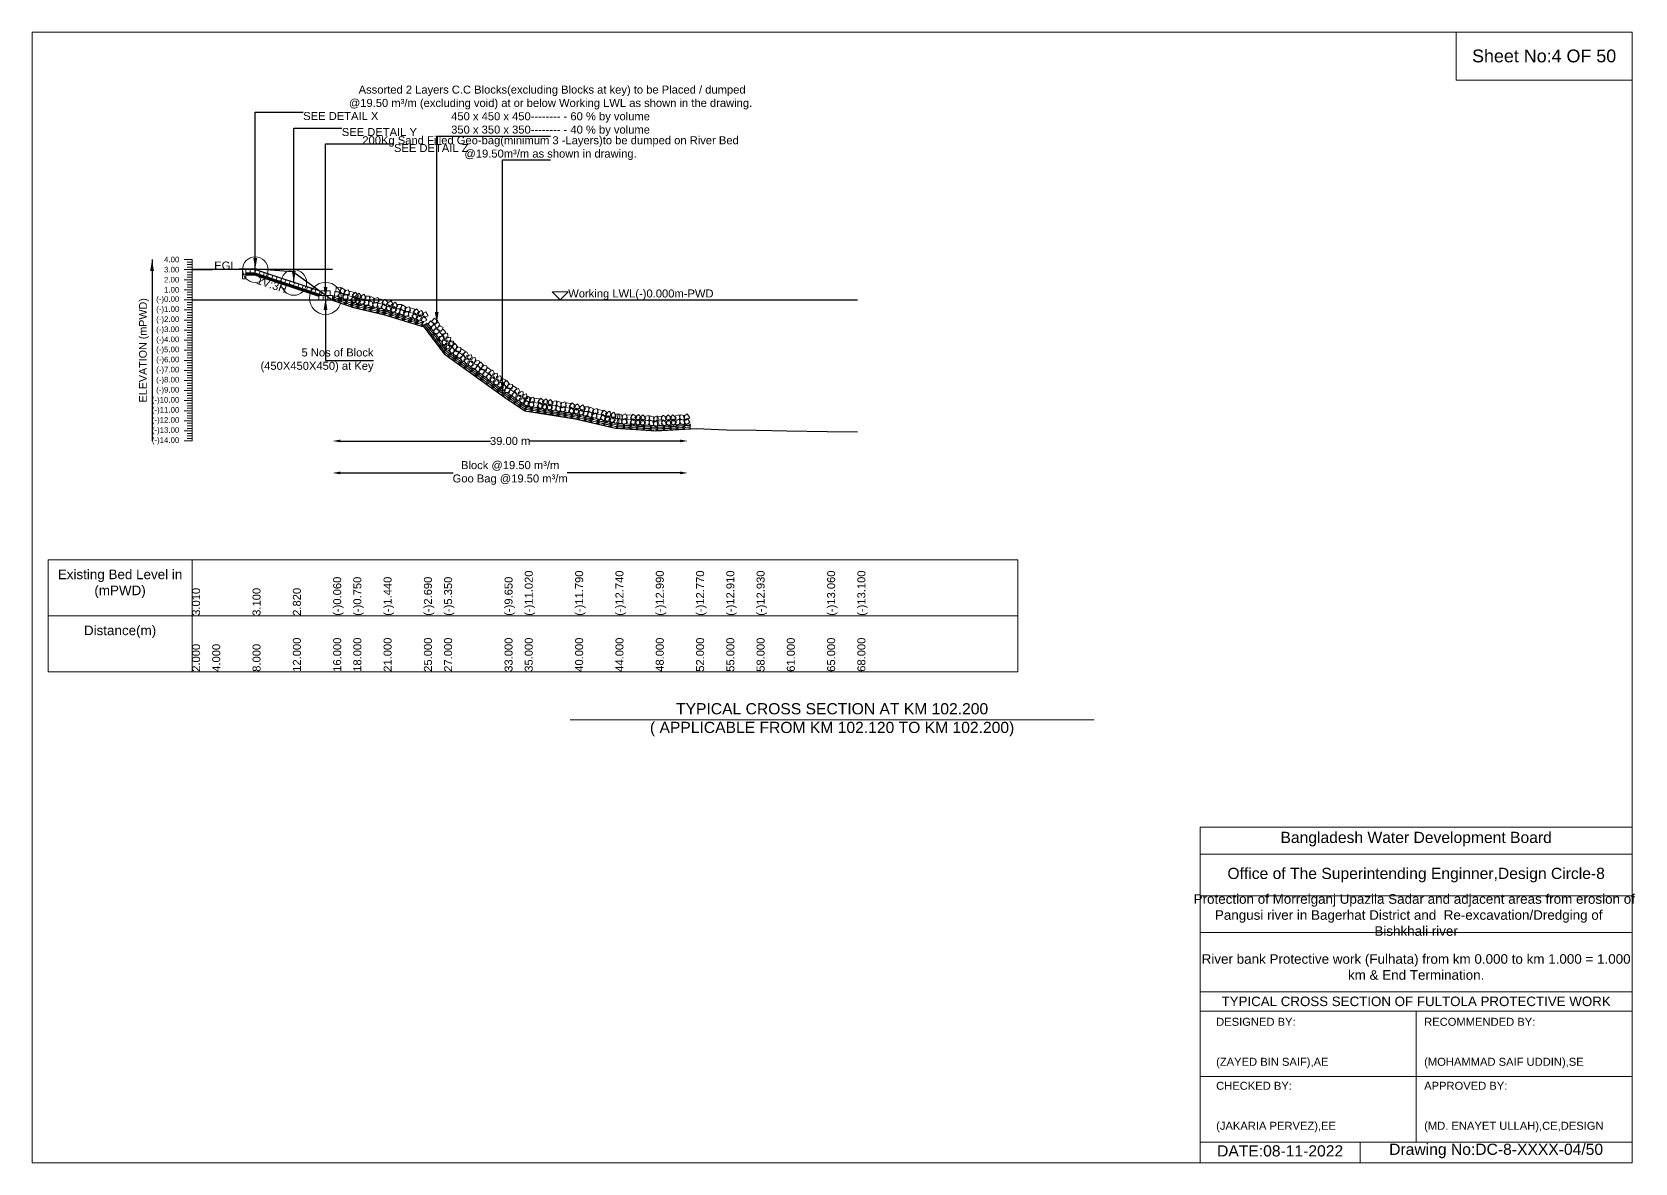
# Model space of a CAD drawing. Header units: inches. Extents: x 89000 to 305017, y -7071 to 0.
# Drawn here: x 145000 to 155017, y -7071 to 0 of the extents above; entities that cross this region are included whole.
import ezdxf

# ---------------------------------------------------------------- set-up
doc = ezdxf.new("R2010")
doc.units = ezdxf.units.IN
doc.header["$LTSCALE"] = 7
doc.header["$MEASUREMENT"] = 0
for name, color, linetype, lineweight in [('Cross section Data Border', 7, 'Continuous', 9), ('Cross Section Labels', 7, 'Continuous', 9), ('Existing_Bed_Level for Xsection', 7, 'Continuous', 25), ('Long Section Labels', 7, 'Continuous', 9)]:
    doc.layers.add(name, color=color, linetype=linetype, lineweight=lineweight)
doc.styles.get("Standard").update_dxf_attribs({"font": 'arial.ttf'})
doc.dimstyles.new('Appron Lebeling Style', dxfattribs={"dimtxt": 50, "dimasz": 50, "dimexe": 0.18, "dimexo": 0.0625, "dimgap": 0.09, "dimtad": 0, "dimtih": 1, "dimtoh": 1, "dimdec": 4, "dimzin": 0, "dimdsep": 46, "dimtxsty": 'Standard', "dimcen": 0.09, "dimse1": 1, "dimse2": 1, "dimadec": 0, "dimazin": 0, "dimtfac": 1, "dimtdec": 4, "dimtofl": 0, "dimtmove": 0, "dimatfit": 3, "dimfxl": 1, "dimtolj": 1, "dimtzin": 0, "dimarcsym": 0})
doc.dimstyles.get("Standard").update_dxf_attribs({"dimtxt": 0.18, "dimasz": 0.18, "dimexe": 0.18, "dimexo": 0.0625, "dimgap": 0.09, "dimtad": 0, "dimtih": 1, "dimtoh": 1, "dimdec": 4, "dimzin": 0, "dimdsep": 46, "dimtxsty": 'Standard', "dimcen": 0.09, "dimadec": 0, "dimazin": 0, "dimtfac": 1, "dimtdec": 4, "dimtofl": 0, "dimtmove": 0, "dimatfit": 3, "dimfxl": 1, "dimtolj": 1, "dimtzin": 0, "dimarcsym": 0})

# ---------------------------------------------------------------- blocks, each defined once
blk = doc.blocks.new('*D21')
at = {"layer": 'Cross Section Labels', "color": 0, "lineweight": -2, "transparency": 16777216}
for p, q in [((146927, -2557), (147865, -2557)), ((149049, -2557), (148111, -2557))]:
    blk.add_line(p, q, dxfattribs=at)
at = {"layer": 'Cross Section Labels', "color": 0, "transparency": 16777216}
for points in [[(146927, -2548), (146927, -2565), (146877, -2557)], [(149049, -2548), (149049, -2565), (149099, -2557)]]:
    blk.add_solid(points, dxfattribs=at)
at = {"layer": 'Defpoints', "color": 0, "transparency": 16777216}
for p in [(146877, -1675), (149099, -2482), (149099, -2557)]:
    blk.add_point(p, dxfattribs=at)
at = {"layer": 'Cross Section Labels', "color": 0, "transparency": 16777216, "insert": (147988, -2557), "char_height": 50, "attachment_point": 5}
blk.add_mtext('\\A1;39.00 m', dxfattribs=at)
blk = doc.blocks.new('*D22')
at = {"layer": 'Cross Section Labels', "color": 0, "lineweight": -2, "transparency": 16777216}
for p, q in [((146927, -2757), (147632, -2757)), ((149049, -2757), (148344, -2757))]:
    blk.add_line(p, q, dxfattribs=at)
at = {"layer": 'Cross Section Labels', "color": 0, "transparency": 16777216}
for points in [[(146927, -2748), (146927, -2765), (146877, -2757)], [(149049, -2748), (149049, -2765), (149099, -2757)]]:
    blk.add_solid(points, dxfattribs=at)
at = {"layer": 'Defpoints', "color": 0, "transparency": 16777216}
for p in [(146877, -1675), (149099, -2482), (149099, -2757)]:
    blk.add_point(p, dxfattribs=at)
at = {"layer": 'Cross Section Labels', "color": 0, "transparency": 16777216, "insert": (147988, -2757), "char_height": 50, "attachment_point": 5}
blk.add_mtext('\\A1;Block @19.50 m³/m ^JGoo Bag @19.50 m³/m ', dxfattribs=at)

msp = doc.modelspace()

# ---------------------------------------------------------------- linework, layer by layer
at = {"layer": 'Cross section Data Border'}
msp.add_lwpolyline([(145100, -3300), (151161.76581, -3300), (151161.76581, -4000), (145100, -4000)], close=True, dxfattribs=at)
for points in [[(146000, -3300), (146000, -4000)], [(145100, -3650), (151161.76581, -3650)]]:
    msp.add_lwpolyline(points, dxfattribs=at)
at = {"layer": 'Cross Section Labels'}
for points in [[(145000, 0), (155000, 0), (155000, -7071), (145000, -7071)], [(153900, 0), (155000, 0), (155000, -300), (153900, -300)], [(148300.95, -1674.7), (148350.95, -1624.7), (148250.95, -1624.7)]]:
    msp.add_lwpolyline(points, close=True, dxfattribs=at)
for points in [[(148362, -4300), (150000, -4300), (151638, -4300)], [(152300, -7071), (152300, -4971), (155000, -4971)], [(152300, -5141), (155000, -5141)], [(152300, -5401), (155000, -5401)], [(152300, -5631), (155000, -5631)], [(152300, -6001), (155000, -6001)], [(152300, -6121), (155000, -6121)], [(153650, -6121), (153650, -6941)], [(152300, -6531), (155000, -6531)], [(152300, -6941), (155000, -6941)], [(153300, -6941), (153300, -7071)]]:
    msp.add_lwpolyline(points, dxfattribs=at)
for centre, radius in [((146394.8, -1485.7), 80), ((146635.775, -1566.025), 80), ((146834.225, -1665.25), 100)]:
    msp.add_circle(centre, radius, dxfattribs=at)
at = {"layer": 'Existing_Bed_Level for Xsection'}
for points in [[(146000, -1485.07), (146126, -1485.07), (146378, -1479.4), (146630, -1497.04), (146882, -1678.48), (147008, -1721.95), (147197, -1765.42), (147449, -1844.17), (147575, -2011.75), (147953, -2282.65), (148079, -2368.96), (148394, -2417.47), (148646, -2477.32), (148898, -2493.07), (149150, -2479.21), (149339, -2488.03), (149528, -2489.29), (149717, -2493.07), (149969, -2497.48), (150158, -2500)], [(146876.75, -1485.7), (146000, -1485.7)], [(146805.875, -1622.725), (146397.70966, -1486.66989), (146394.8, -1485.7), (146391.73295, -1485.7), (146335.03295, -1485.7)], [(146335.03295, -1504.6), (146391.73295, -1504.6), (146805.875, -1642.64735)], [(146335.03295, -1510.9), (146390.7106, -1510.9), (146797.0606, -1646.35)], [(146335.03295, -1517.2), (146389.68825, -1517.2), (146791.7, -1651.20392)], [(146000, -1674.7), (150158, -1674.7)]]:
    msp.add_lwpolyline(points, dxfattribs=at)
at = {"layer": 'Long Section Labels'}
for points in [[(146000, -1422.7), (145950, -1422.7)], [(146000, -1485.7), (145950, -1485.7)], [(146000, -1438.45), (145970, -1438.45)], [(146000, -1454.2), (145970, -1454.2)], [(146000, -1469.95), (145970, -1469.95)], [(146000, -1501.45), (145970, -1501.45)], [(146000, -2556.7), (146000, -2493.7), (146000, -2430.7), (146000, -2367.7), (146000, -2304.7), (146000, -2241.7), (146000, -2178.7), (146000, -2115.7), (146000, -2052.7), (146000, -1989.7), (146000, -1926.7), (146000, -1863.7), (146000, -1800.7), (146000, -1737.7), (146000, -1674.7), (146000, -1611.7), (146000, -1548.7), (146000, -1485.7), (146000, -1422.7)], [(146000, -1548.7), (145950, -1548.7)], [(146000, -1517.2), (145970, -1517.2)], [(146000, -1532.95), (145970, -1532.95)], [(146000, -1564.45), (145970, -1564.45)], [(146000, -1580.2), (145970, -1580.2)], [(146000, -1595.95), (145970, -1595.95)], [(146000, -1611.7), (145950, -1611.7)], [(146000, -1674.7), (145950, -1674.7)], [(146000, -1627.45), (145970, -1627.45)], [(146000, -1643.2), (145970, -1643.2)], [(146000, -1658.95), (145970, -1658.95)], [(146000, -1690.45), (145970, -1690.45)], [(146000, -1737.7), (145950, -1737.7)], [(146000, -1800.7), (145950, -1800.7)], [(146000, -1706.2), (145970, -1706.2)], [(146000, -1721.95), (145970, -1721.95)], [(146000, -1753.45), (145970, -1753.45)], [(146000, -1769.2), (145970, -1769.2)], [(146000, -1784.95), (145970, -1784.95)], [(146000, -1863.7), (145950, -1863.7)], [(146000, -1816.45), (145970, -1816.45)], [(146000, -1832.2), (145970, -1832.2)], [(146000, -1847.95), (145970, -1847.95)], [(146000, -1879.45), (145970, -1879.45)], [(146000, -1895.2), (145970, -1895.2)], [(146000, -1926.7), (145950, -1926.7)], [(146000, -1989.7), (145950, -1989.7)], [(146000, -1910.95), (145970, -1910.95)], [(146000, -1942.45), (145970, -1942.45)], [(146000, -1958.2), (145970, -1958.2)], [(146000, -1973.95), (145970, -1973.95)], [(146000, -2052.7), (145950, -2052.7)], [(146000, -2005.45), (145970, -2005.45)], [(146000, -2021.2), (145970, -2021.2)], [(146000, -2036.95), (145970, -2036.95)], [(146000, -2068.45), (145970, -2068.45)], [(146000, -2084.2), (145970, -2084.2)], [(146000, -2099.95), (145970, -2099.95)], [(146000, -2115.7), (145950, -2115.7)], [(146000, -2178.7), (145950, -2178.7)], [(146000, -2131.45), (145970, -2131.45)], [(146000, -2147.2), (145970, -2147.2)], [(146000, -2162.95), (145970, -2162.95)], [(146000, -2194.45), (145970, -2194.45)], [(146000, -2241.7), (145950, -2241.7)], [(146000, -2210.2), (145970, -2210.2)], [(146000, -2225.95), (145970, -2225.95)], [(146000, -2257.45), (145970, -2257.45)], [(146000, -2273.2), (145970, -2273.2)], [(146000, -2288.95), (145970, -2288.95)], [(146000, -2304.7), (145950, -2304.7)], [(146000, -2367.7), (145950, -2367.7)], [(146000, -2320.45), (145970, -2320.45)], [(146000, -2336.2), (145970, -2336.2)], [(146000, -2351.95), (145970, -2351.95)], [(146000, -2383.45), (145970, -2383.45)], [(146000, -2399.2), (145970, -2399.2)], [(146000, -2430.7), (145950, -2430.7)], [(146000, -2493.7), (145950, -2493.7)], [(146000, -2414.95), (145970, -2414.95)], [(146000, -2446.45), (145970, -2446.45)], [(146000, -2462.2), (145970, -2462.2)], [(146000, -2477.95), (145970, -2477.95)], [(146000, -2556.7), (145950, -2556.7)], [(146000, -2509.45), (145970, -2509.45)], [(146000, -2525.2), (145970, -2525.2)], [(146000, -2540.95), (145970, -2540.95)]]:
    msp.add_lwpolyline(points, dxfattribs=at)
for points in [[(146335.03295, -1485.7), (146316.13295, -1485.7), (146316.13295, -1514.05), (146335.03295, -1514.05)], [(146363.38295, -1485.7), (146335.03295, -1485.7), (146335.03295, -1504.6), (146363.38295, -1504.6)], [(146391.73295, -1485.7), (146363.38295, -1485.7), (146363.38295, -1504.6), (146391.73295, -1504.6)], [(146424.60483, -1495.63494), (146397.70966, -1486.66989), (146391.73295, -1504.6), (146418.62812, -1513.56506)], [(146451.5, -1504.6), (146424.60483, -1495.63494), (146418.62812, -1513.56506), (146445.5233, -1522.53011)], [(146335.03295, -1514.05), (146316.13295, -1514.05), (146316.13295, -1542.4), (146335.03295, -1542.4)], [(146478.39517, -1513.56506), (146451.5, -1504.6), (146445.5233, -1522.53011), (146472.41847, -1531.49517)], [(146505.29034, -1522.53011), (146478.39517, -1513.56506), (146472.41847, -1531.49517), (146499.31364, -1540.46023)], [(146532.18551, -1531.49517), (146505.29034, -1522.53011), (146499.31364, -1540.46023), (146526.20881, -1549.42529)], [(146559.08069, -1540.46023), (146532.18551, -1531.49517), (146526.20881, -1549.42529), (146553.10398, -1558.39034)], [(146585.97586, -1549.42529), (146559.08069, -1540.46023), (146553.10398, -1558.39034), (146579.99915, -1567.3554)], [(146612.87103, -1558.39034), (146585.97586, -1549.42529), (146579.99915, -1567.3554), (146606.89432, -1576.32046)], [(146639.7662, -1567.3554), (146612.87103, -1558.39034), (146606.89432, -1576.32046), (146633.7895, -1585.28551)], [(146666.66137, -1576.32046), (146639.7662, -1567.3554), (146633.7895, -1585.28551), (146660.68467, -1594.25057)], [(146693.55654, -1585.28551), (146666.66137, -1576.32046), (146660.68467, -1594.25057), (146687.57984, -1603.21563)], [(146720.45171, -1594.25057), (146693.55654, -1585.28551), (146687.57984, -1603.21563), (146714.47501, -1612.18069)], [(146747.34689, -1603.21563), (146720.45171, -1594.25057), (146714.47501, -1612.18069), (146741.37018, -1621.14574)], [(146928.76668, -1597.27445), (146900.48654, -1595.28553), (146898.49762, -1623.56568), (146926.77777, -1625.5546)], [(146960.11328, -1615.85676), (146936.62278, -1599.9848), (146920.75082, -1623.4753), (146944.24132, -1639.34726)], [(146774.24206, -1612.18069), (146747.34689, -1603.21563), (146741.37018, -1621.14574), (146768.26535, -1630.1108)], [(146801.13723, -1621.14574), (146774.24206, -1612.18069), (146768.26535, -1630.1108), (146795.16052, -1639.07586)], [(146820.05, -1646.35), (146791.7, -1646.35), (146791.7, -1674.7), (146820.05, -1674.7)], [(146834.225, -1618), (146805.875, -1618), (146805.875, -1646.35), (146834.225, -1646.35)], [(146848.4, -1646.35), (146820.05, -1646.35), (146820.05, -1674.7), (146848.4, -1674.7)], [(146862.575, -1618), (146834.225, -1618), (146834.225, -1646.35), (146862.575, -1646.35)], [(146876.75, -1646.35), (146848.4, -1646.35), (146848.4, -1674.7), (146876.75, -1674.7)], [(146919.52072, -1624.07435), (146891.24057, -1622.08543), (146889.25165, -1650.36558), (146917.5318, -1652.3545)], [(146950.86731, -1642.65666), (146927.37681, -1626.7847), (146911.50486, -1650.2752), (146934.99536, -1666.14716)], [(146969.21576, -1639.10607), (146941.38016, -1644.48211), (146946.75621, -1672.31772), (146974.59181, -1666.94167)], [(146978.46173, -1612.30617), (146950.62613, -1617.68222), (146956.00217, -1645.51782), (146983.83777, -1640.14177)], [(147002.80882, -1656.18089), (146976.00892, -1646.93493), (146966.76295, -1673.73483), (146993.56285, -1682.98079)], [(147012.05478, -1629.38099), (146985.25488, -1620.13503), (146976.00892, -1646.93493), (147002.80882, -1656.18089)], [(147031.58343, -1675.60224), (147012.9842, -1654.20618), (146991.58814, -1672.80541), (147010.18737, -1694.20147)], [(147040.82939, -1648.80234), (147022.23017, -1627.40628), (147000.83411, -1646.00551), (147019.43333, -1667.40157)], [(147038.63688, -1660.91263), (147014.60112, -1675.94608), (147029.63458, -1699.98184), (147053.67034, -1684.94838)], [(147044.99147, -1633.28399), (147020.95571, -1648.31744), (147035.98917, -1672.3532), (147060.02492, -1657.31974)], [(147081.30255, -1691.28741), (147066.24996, -1667.26363), (147042.22618, -1682.31623), (147057.27878, -1706.34001)], [(147087.65714, -1663.65877), (147072.60455, -1639.63499), (147048.58077, -1654.68759), (147063.63336, -1678.71137)], [(147103.04964, -1678.48134), (147074.71794, -1679.49978), (147075.73638, -1707.83148), (147104.06808, -1706.81304)], [(147109.40422, -1650.8527), (147081.07252, -1651.87114), (147082.09097, -1680.20284), (147110.42267, -1679.1844)], [(147136.18853, -1693.63801), (147111.14867, -1680.34411), (147097.85477, -1705.38397), (147122.89463, -1718.67788)], [(147142.54312, -1666.00937), (147117.50325, -1652.71547), (147104.20935, -1677.75534), (147129.24921, -1691.04924)], [(147154.05754, -1688.16347), (147126.94817, -1696.45832), (147135.24303, -1723.56769), (147162.3524, -1715.27284)], [(147160.41213, -1660.53483), (147133.30276, -1668.82969), (147141.59762, -1695.93905), (147168.70699, -1687.6442)], [(147189.27054, -1701.58314), (147161.6419, -1695.22856), (147155.28731, -1722.85719), (147182.91595, -1729.21178)], [(147195.62513, -1673.9545), (147167.99649, -1667.59992), (147161.6419, -1695.22856), (147189.27054, -1701.58314)], [(147219.94082, -1717.84663), (147199.17944, -1698.54151), (147179.87432, -1719.30288), (147200.63569, -1738.60801)], [(147226.2954, -1690.21799), (147205.53403, -1670.91287), (147186.2289, -1691.67424), (147206.99028, -1710.97937)], [(147244.99652, -1681.20104), (147219.87797, -1694.34564), (147233.02256, -1719.4642), (147258.14112, -1706.3196)], [(147285.20539, -1714.76046), (147272.0408, -1689.65237), (147246.93271, -1702.81697), (147260.09731, -1727.92505)], [(147307.87109, -1703.66104), (147279.54479, -1702.50227), (147278.38602, -1730.82858), (147306.71233, -1731.98735)], [(147236.54043, -1708.26055), (147211.42187, -1721.40514), (147224.56647, -1746.5237), (147249.68503, -1733.37911)], [(147276.7493, -1741.81996), (147263.5847, -1716.71188), (147238.47661, -1729.87648), (147251.64121, -1754.98456)], [(147299.415, -1730.72054), (147271.08869, -1729.56178), (147269.92993, -1757.88809), (147298.25624, -1759.04685)], [(147331.29303, -1748.37564), (147307.34719, -1733.19936), (147292.17091, -1757.14519), (147316.11675, -1772.32147)], [(147339.74912, -1721.31613), (147315.80329, -1706.13985), (147300.62701, -1730.08568), (147324.57284, -1745.26196)], [(147349.52947, -1744.28852), (147321.86349, -1750.47852), (147328.05348, -1778.1445), (147355.71947, -1771.9545)], [(147357.98557, -1717.22901), (147330.31959, -1723.41901), (147336.50958, -1751.08499), (147364.17556, -1744.89499)], [(147383.60879, -1760.3709), (147356.54928, -1751.9148), (147348.09318, -1778.97431), (147375.15269, -1787.43041)], [(147392.06488, -1733.31139), (147365.00538, -1724.8553), (147356.54928, -1751.9148), (147383.60879, -1760.3709)], [(147412.94054, -1778.9401), (147393.72189, -1758.09865), (147372.88044, -1777.31731), (147392.0991, -1798.15875)], [(147421.39664, -1751.88059), (147402.17798, -1731.03914), (147381.33654, -1750.2578), (147400.55519, -1771.09924)], [(147425.95698, -1767.45322), (147400.83842, -1780.59782), (147413.98302, -1805.71638), (147439.10158, -1792.57178)], [(147434.41308, -1740.39371), (147409.29452, -1753.53831), (147422.43911, -1778.65687), (147447.55767, -1765.51227)], [(147466.16585, -1801.01264), (147453.00125, -1775.90455), (147427.89317, -1789.06915), (147441.05776, -1814.17723)], [(147474.62194, -1773.95313), (147461.45735, -1748.84505), (147436.34926, -1762.00964), (147449.51386, -1787.11773)], [(147535.66977, -1806.32312), (147513.34483, -1788.84973), (147495.87144, -1811.17467), (147518.19638, -1828.64806)], [(147513.01024, -1823.36037), (147490.68529, -1805.88698), (147473.2119, -1828.21192), (147495.53684, -1845.68531)], [(147528.59124, -1856.30188), (147518.00452, -1830.00276), (147491.70539, -1840.58948), (147502.29211, -1866.88861)], [(147545.78483, -1863.62668), (147519.70703, -1852.50596), (147508.5863, -1878.58376), (147534.6641, -1889.70449)], [(147551.25078, -1839.26464), (147540.66405, -1812.96551), (147514.36493, -1823.55224), (147524.95165, -1849.85136)], [(147564.0712, -1896.57591), (147547.03396, -1873.91637), (147524.37442, -1890.95362), (147541.41166, -1913.61315)], [(147568.44437, -1846.58944), (147542.36656, -1835.46871), (147531.24583, -1861.54651), (147557.32364, -1872.66724)], [(147577.05109, -1928.77357), (147573.60932, -1900.63326), (147545.46902, -1904.07503), (147548.91079, -1932.21534)], [(147586.73074, -1879.53866), (147569.69349, -1856.87912), (147547.03396, -1873.91637), (147564.0712, -1896.57591)], [(147599.71063, -1911.73632), (147596.26886, -1883.59602), (147568.12856, -1887.03779), (147571.57033, -1915.17809)], [(147594.32481, -1927.04307), (147566.25653, -1923.05633), (147562.2698, -1951.12461), (147590.33808, -1955.11135)], [(147607.38808, -1977.76129), (147611.35247, -1949.68985), (147583.28102, -1945.72546), (147579.31664, -1973.79691)], [(147620.72047, -1966.18658), (147594.18604, -1956.20427), (147584.20373, -1982.7387), (147610.73816, -1992.72101)], [(147616.98435, -1910.00582), (147588.91607, -1906.01908), (147584.92933, -1934.08736), (147612.99762, -1938.0741)], [(147637.23488, -1943.14321), (147610.70045, -1933.1609), (147600.71814, -1959.69533), (147627.25257, -1969.67764)], [(147630.04762, -1960.72405), (147634.01201, -1932.6526), (147605.94056, -1928.68822), (147601.97617, -1956.75966)], [(147645.45492, -1992.94696), (147627.47538, -1971.0276), (147605.55601, -1989.00714), (147623.53555, -2010.9265)], [(147661.96933, -1969.9036), (147643.98979, -1947.98423), (147622.07042, -1965.96377), (147640.04996, -1987.88314)], [(147664.05322, -1994.78418), (147635.84155, -1991.98707), (147633.04444, -2020.19874), (147661.25611, -2022.99585)], [(147680.56763, -1971.74081), (147652.35596, -1968.9437), (147649.55885, -1997.15538), (147677.77052, -1999.95249)], [(147707.8855, -1997.69803), (147684.84213, -1981.18362), (147668.32772, -2004.22698), (147691.37108, -2020.7414)], [(147729.91546, -2024.52801), (147718.20106, -1998.71144), (147692.38449, -2010.42583), (147704.09888, -2036.2424)], [(147691.37108, -2020.7414), (147668.32772, -2004.22698), (147651.81331, -2027.27035), (147674.85667, -2043.78476)], [(147713.40104, -2047.57137), (147701.68665, -2021.7548), (147675.87008, -2033.4692), (147687.58447, -2059.28577)], [(147729.36287, -2040.74523), (147701.38946, -2045.35076), (147705.99499, -2073.32417), (147733.9684, -2068.71864)], [(147745.87728, -2017.70186), (147717.90387, -2022.30739), (147722.5094, -2050.2808), (147750.48281, -2045.67527)], [(147757.02106, -2085.22007), (147752.39326, -2057.25034), (147724.42352, -2061.87814), (147729.05133, -2089.84788)], [(147773.53547, -2062.17671), (147768.90767, -2034.20697), (147740.93794, -2038.83478), (147745.56574, -2066.80451)], [(147782.02403, -2081.78746), (147755.4896, -2071.80515), (147745.50729, -2098.33958), (147772.04172, -2108.32189)], [(147798.53844, -2058.7441), (147772.00401, -2048.76178), (147762.0217, -2075.29621), (147788.55613, -2085.27853)], [(147806.75848, -2108.54785), (147788.77894, -2086.62848), (147766.85957, -2104.60802), (147784.83911, -2126.52739)], [(147823.27289, -2085.50448), (147805.29335, -2063.58511), (147783.37398, -2081.56465), (147801.35352, -2103.48402)], [(147841.87119, -2087.3417), (147813.65952, -2084.54459), (147810.86241, -2112.75626), (147839.07408, -2115.55337)], [(147869.18905, -2113.29891), (147846.14569, -2096.7845), (147829.63128, -2119.82787), (147852.67464, -2136.34228)], [(147825.35678, -2110.38506), (147797.14511, -2107.58795), (147794.348, -2135.79963), (147822.55967, -2138.59674)], [(147852.67464, -2136.34228), (147829.63128, -2119.82787), (147813.11687, -2142.87123), (147836.16023, -2159.38565)], [(147874.7046, -2163.17226), (147862.99021, -2137.35568), (147837.17364, -2149.07008), (147848.88803, -2174.88665)], [(147891.21902, -2140.12889), (147879.50462, -2114.31232), (147853.68805, -2126.02671), (147865.40244, -2151.84329)], [(147890.66642, -2156.34611), (147862.69302, -2160.95164), (147867.29855, -2188.92505), (147895.27195, -2184.31952)], [(147907.18084, -2133.30275), (147879.20743, -2137.90828), (147883.81296, -2165.88168), (147911.78637, -2161.27615)], [(147918.32462, -2200.82096), (147913.69681, -2172.85122), (147885.72708, -2177.47903), (147890.35489, -2205.44876)], [(147934.83903, -2177.77759), (147930.21123, -2149.80786), (147902.24149, -2154.43566), (147906.8693, -2182.4054)], [(147943.32759, -2197.38835), (147916.79316, -2187.40603), (147906.81085, -2213.94046), (147933.34527, -2223.92278)], [(147959.842, -2174.34498), (147933.30757, -2164.36267), (147923.32526, -2190.8971), (147949.85969, -2200.87941)], [(147968.06204, -2224.14873), (147950.08249, -2202.22936), (147928.16313, -2220.2089), (147946.14267, -2242.12827)], [(147984.57645, -2201.10536), (147966.59691, -2179.186), (147944.67754, -2197.16554), (147962.65708, -2219.0849)], [(148003.17475, -2202.94258), (147974.96308, -2200.14547), (147972.16597, -2228.35715), (148000.37764, -2231.15426)], [(147986.66034, -2225.98595), (147958.44866, -2223.18884), (147955.65155, -2251.40051), (147983.86323, -2254.19762)], [(148013.31239, -2250.65522), (147989.92354, -2234.63386), (147973.90218, -2258.02271), (147997.29103, -2274.04407)], [(148029.33376, -2227.26637), (148005.94491, -2211.245), (147989.92354, -2234.63386), (148013.31239, -2250.65522)], [(148035.90712, -2277.01134), (148023.64715, -2251.44935), (147998.08516, -2263.70931), (148010.34512, -2289.27131)], [(148051.92848, -2253.62249), (148039.66852, -2228.06049), (148014.10652, -2240.32046), (148026.36649, -2265.88246)], [(148051.72039, -2269.84779), (148023.85109, -2275.04629), (148029.04959, -2302.91559), (148056.91889, -2297.71709)], [(148067.74175, -2246.45893), (148039.87245, -2251.65744), (148045.07096, -2279.52674), (148072.94026, -2274.32824)], [(148080.31677, -2313.72528), (148075.09607, -2285.86013), (148047.23092, -2291.08083), (148052.45161, -2318.94598)], [(148096.33813, -2290.33643), (148091.11744, -2262.47128), (148063.25228, -2267.69197), (148068.47298, -2295.55713)], [(148105.24121, -2309.76251), (148078.50079, -2300.34591), (148069.08418, -2327.08633), (148095.8246, -2336.50293)], [(148115.49764, -2288.90769), (148089.5518, -2277.48246), (148078.12656, -2303.42829), (148104.0724, -2314.85353)], [(148121.26257, -2286.37366), (148094.52215, -2276.95705), (148085.10555, -2303.69747), (148111.84597, -2313.11408)], [(148132.91795, -2282.13976), (148106.48853, -2292.39686), (148116.74562, -2318.82628), (148143.17505, -2308.56919)], [(148169.01884, -2292.94573), (148140.99915, -2288.6307), (148136.68412, -2316.65038), (148164.70381, -2320.96542)], [(148200.79737, -2306.92042), (148178.6785, -2289.18689), (148160.94497, -2311.30576), (148183.06384, -2329.03929)], [(148211.94993, -2293.61642), (148189.07916, -2310.36904), (148205.83178, -2333.23982), (148228.70255, -2316.4872)], [(148256.72467, -2320.78645), (148239.95385, -2297.92903), (148217.09642, -2314.69985), (148233.86725, -2337.55728)], [(148111.1826, -2316.92738), (148085.23677, -2305.50214), (148073.81153, -2331.44798), (148099.75737, -2342.87322)], [(148128.60292, -2310.15945), (148102.1735, -2320.41655), (148112.43059, -2346.84597), (148138.86002, -2336.58888)], [(148164.70381, -2320.96542), (148136.68412, -2316.65038), (148132.36908, -2344.67007), (148160.38877, -2348.98511)], [(148196.48234, -2334.94011), (148174.36347, -2317.20658), (148156.62994, -2339.32545), (148178.7488, -2357.05898)], [(148207.6349, -2321.63611), (148184.76413, -2338.38873), (148201.51675, -2361.25951), (148224.38752, -2344.50689)], [(148252.40964, -2348.80614), (148235.63881, -2325.94872), (148212.78139, -2342.71954), (148229.55221, -2365.57697)], [(148273.16093, -2334.44247), (148244.9798, -2337.53215), (148248.06948, -2365.71328), (148276.25061, -2362.6236)], [(148277.47596, -2306.42278), (148249.29483, -2309.51246), (148252.38451, -2337.69359), (148280.56564, -2334.60391)], [(148307.32043, -2347.13261), (148281.37459, -2335.70737), (148269.94936, -2361.65321), (148295.89519, -2373.07844)], [(148311.63546, -2319.11292), (148285.68962, -2307.68768), (148274.26439, -2333.63352), (148300.21023, -2345.05875)], [(148324.74075, -2340.36468), (148298.31132, -2350.62177), (148308.56842, -2377.0512), (148334.99784, -2366.7941)], [(148329.05578, -2312.34499), (148302.62636, -2322.60208), (148312.88345, -2349.03151), (148339.31287, -2338.77441)], [(148360.84163, -2351.17064), (148332.82194, -2346.85561), (148328.50691, -2374.8753), (148356.5266, -2379.19033)], [(148365.15667, -2323.15095), (148337.13698, -2318.83592), (148332.82194, -2346.85561), (148360.84163, -2351.17064)], [(148392.62016, -2365.14533), (148370.50129, -2347.4118), (148352.76776, -2369.53067), (148374.88663, -2387.2642)], [(148396.93519, -2337.12564), (148374.81632, -2319.39211), (148357.08279, -2341.51098), (148379.20166, -2359.24451)], [(148403.77273, -2351.84134), (148380.90195, -2368.59396), (148397.65457, -2391.46473), (148420.52535, -2374.71211)], [(148408.08776, -2323.82165), (148385.21699, -2340.57427), (148401.96961, -2363.44504), (148424.84038, -2346.69242)], [(148451.45933, -2383.51536), (148436.57796, -2359.38514), (148412.44774, -2374.26651), (148427.32912, -2398.39673)], [(148458.01023, -2355.9326), (148443.12886, -2331.80239), (148418.99865, -2346.68376), (148433.88002, -2370.81398)], [(148473.29693, -2370.86425), (148444.95871, -2371.68119), (148445.77564, -2400.01942), (148474.11387, -2399.20248)], [(148479.84784, -2343.2815), (148451.50961, -2344.09844), (148452.32655, -2372.43667), (148480.66478, -2371.61973)], [(148506.3272, -2386.25621), (148481.38251, -2372.78458), (148467.91088, -2397.72927), (148492.85557, -2411.2009)], [(148512.8781, -2358.67346), (148487.93341, -2345.20183), (148474.46178, -2370.14652), (148499.40647, -2383.61815)], [(148524.2347, -2380.90888), (148497.06702, -2389.01074), (148505.16889, -2416.17841), (148532.33656, -2408.07655)], [(148530.7856, -2353.32613), (148503.61793, -2361.42799), (148511.71979, -2388.59566), (148538.88746, -2380.4938)], [(148559.35137, -2394.57862), (148531.76862, -2388.02772), (148525.21771, -2415.61047), (148552.80047, -2422.16137)], [(148565.90227, -2366.99587), (148538.31952, -2360.44497), (148531.76862, -2388.02772), (148559.35137, -2394.57862)], [(148589.90521, -2411.05981), (148569.28165, -2391.60753), (148549.82937, -2412.23109), (148570.45294, -2431.68337)], [(148596.45612, -2383.47706), (148575.83255, -2364.02478), (148556.38028, -2384.64834), (148577.00384, -2404.10062)], [(148602.09, -2398.69425), (148577.94794, -2413.5564), (148592.81009, -2437.69846), (148616.95215, -2422.83631)], [(148608.6409, -2371.1115), (148584.49884, -2385.97365), (148599.36099, -2410.11571), (148623.50305, -2395.25356)], [(148651.08949, -2401.78893), (148636.20812, -2377.65871), (148612.07791, -2392.54008), (148626.95928, -2416.6703)], [(148672.92709, -2389.13783), (148644.58887, -2389.95477), (148645.40581, -2418.29299), (148673.74403, -2417.47605)], [(148692.71592, -2395.39977), (148665.84476, -2386.36298), (148656.80797, -2413.23414), (148683.67913, -2422.27092)], [(148709.45428, -2387.08715), (148684.05851, -2399.68784), (148696.6592, -2425.08361), (148722.05497, -2412.48292)], [(148746.38313, -2394.59062), (148718.08834, -2392.82219), (148716.31992, -2421.11699), (148744.61471, -2422.88541)], [(148779.29328, -2405.64001), (148755.6641, -2389.97526), (148739.99935, -2413.60444), (148763.62853, -2429.26919)], [(148789.19954, -2391.38371), (148767.93417, -2410.13222), (148786.68268, -2431.39759), (148807.94805, -2412.64908)], [(148836.24383, -2414.40157), (148817.4784, -2393.15114), (148796.22796, -2411.91658), (148814.9934, -2433.16701)], [(148855.61399, -2398.22356), (148827.82675, -2403.8442), (148833.44739, -2431.63144), (148861.23463, -2426.0108)], [(148890.77945, -2407.77874), (148863.9083, -2398.74195), (148854.87151, -2425.61311), (148881.74266, -2434.6499)], [(148907.51781, -2399.46612), (148882.12204, -2412.06681), (148894.72273, -2437.46258), (148920.1185, -2424.86189)], [(148934.04529, -2402.12325), (148905.73808, -2403.68015), (148907.29497, -2431.98737), (148935.60219, -2430.43047)], [(148968.02287, -2409.24305), (148942.72199, -2396.4529), (148929.93184, -2421.75378), (148955.23272, -2434.54393)], [(148976.19165, -2393.92486), (148957.26791, -2415.03444), (148978.37749, -2433.95818), (148997.30123, -2412.8486)], [(149025.60757, -2411.27576), (149004.48292, -2392.36884), (148985.576, -2413.49348), (149006.70065, -2432.40041)], [(149042.95013, -2392.9409), (149016.01218, -2401.7766), (149024.84788, -2428.71455), (149051.78583, -2419.87885)], [(149078.99253, -2398.31268), (149051.24808, -2392.48452), (149045.41991, -2420.22897), (149073.16437, -2426.05714)], [(149094.64239, -2388.09728), (149070.89679, -2403.58498), (149086.38449, -2427.33058), (149110.13009, -2411.84288)], [(148644.53859, -2429.37168), (148629.65722, -2405.24146), (148605.527, -2420.12284), (148620.40837, -2444.25305)], [(148666.37619, -2416.72058), (148638.03796, -2417.53752), (148638.8549, -2445.87574), (148667.19313, -2445.0588)], [(148690.94749, -2423.69456), (148664.07634, -2414.65777), (148655.03955, -2441.52893), (148681.9107, -2450.56572)], [(148707.68585, -2415.38194), (148682.29008, -2427.98263), (148694.89077, -2453.3784), (148720.28654, -2440.77771)], [(148744.61471, -2422.88541), (148716.31992, -2421.11699), (148714.5515, -2449.41178), (148742.84629, -2451.1802)], [(148777.52486, -2433.9348), (148753.89568, -2418.27005), (148738.23093, -2441.89923), (148761.86011, -2457.56398)], [(148787.43111, -2419.6785), (148766.16574, -2438.42701), (148784.91425, -2459.69238), (148806.17962, -2440.94387)], [(148834.47541, -2442.69636), (148815.70997, -2421.44593), (148794.45954, -2440.21137), (148813.22498, -2461.4618)], [(148853.84557, -2426.51835), (148826.05832, -2432.13899), (148831.67896, -2459.92623), (148859.46621, -2454.30559)], [(148889.01103, -2436.07353), (148862.13987, -2427.03674), (148853.10308, -2453.9079), (148879.97424, -2462.94469)], [(148905.74939, -2427.76091), (148880.35362, -2440.3616), (148892.95431, -2465.75737), (148918.35008, -2453.15668)], [(148935.60219, -2430.43047), (148907.29497, -2431.98737), (148908.85187, -2460.29459), (148937.15909, -2458.73769)], [(148969.57976, -2437.55027), (148944.27888, -2424.76012), (148931.48873, -2450.061), (148956.78961, -2462.85115)], [(148977.74854, -2422.23207), (148958.8248, -2443.34166), (148979.93439, -2462.2654), (148998.85813, -2441.15581)], [(149027.16447, -2439.58298), (149006.03982, -2420.67605), (148987.1329, -2441.8007), (149008.25755, -2460.70762)], [(149044.50703, -2421.24812), (149017.56908, -2430.08382), (149026.40478, -2457.02176), (149053.34272, -2448.18607)], [(149080.54943, -2426.6199), (149052.80497, -2420.79173), (149046.97681, -2448.53619), (149074.72127, -2454.36436)], [(149096.19928, -2416.4045), (149072.45368, -2431.8922), (149087.94139, -2455.6378), (149111.68699, -2440.15009)]]:
    msp.add_lwpolyline(points, close=True, dxfattribs=at)
for centre, major_axis in [((146897.45097, -1678.14585), (19.82001, -6.83791)), ((146900.94389, -1668.02145), (19.82001, -6.83791)), ((146904.43681, -1657.89704), (19.82001, -6.83791)), ((146937.091, -1691.82166), (19.82001, -6.83791)), ((146940.58392, -1681.69726), (19.82001, -6.83791)), ((146944.07684, -1671.57285), (19.82001, -6.83791)), ((146976.73103, -1705.49747), (19.82001, -6.83791)), ((146980.22395, -1695.37307), (19.82001, -6.83791)), ((146983.71687, -1685.24866), (19.82001, -6.83791)), ((147018.43038, -1707.86454), (20.43291, -4.69957)), ((147020.831, -1697.42706), (20.43291, -4.69957)), ((147061.69683, -1706.8262), (20.43291, -4.69957)), ((147016.02976, -1718.30203), (20.43291, -4.69957)), ((147056.89559, -1727.70117), (20.43291, -4.69957)), ((147059.29621, -1717.26368), (20.43291, -4.69957)), ((147097.76142, -1737.10031), (20.43291, -4.69957)), ((147100.16204, -1726.66283), (20.43291, -4.69957)), ((147102.56266, -1716.22534), (20.43291, -4.69957)), ((147138.62724, -1746.49945), (20.43291, -4.69957)), ((147141.02787, -1736.06197), (20.43291, -4.69957)), ((147143.42849, -1725.62448), (20.43291, -4.69957)), ((147179.49307, -1755.89859), (20.43291, -4.69957)), ((147181.89369, -1745.46111), (20.43291, -4.69957)), ((147184.29431, -1735.02362), (20.43291, -4.69957)), ((147220.2994, -1767.09068), (20.01201, -6.25375)), ((147223.49392, -1756.8682), (20.01201, -6.25375)), ((147226.68845, -1746.64572), (20.01201, -6.25375)), ((147260.32342, -1779.59818), (20.01201, -6.25375)), ((147263.51794, -1769.3757), (20.01201, -6.25375)), ((147266.71247, -1759.15322), (20.01201, -6.25375)), ((147300.34743, -1792.10569), (20.01201, -6.25375)), ((147303.54196, -1781.88321), (20.01201, -6.25375)), ((147306.73648, -1771.66073), (20.01201, -6.25375)), ((147340.37145, -1804.61319), (20.01201, -6.25375)), ((147343.56598, -1794.39071), (20.01201, -6.25375)), ((147346.7605, -1784.16823), (20.01201, -6.25375)), ((147383.59, -1806.89822), (20.01201, -6.25375)), ((147386.78452, -1796.67574), (20.01201, -6.25375)), ((147426.80854, -1809.18324), (20.01201, -6.25375)), ((147380.39547, -1817.1207), (20.01201, -6.25375)), ((147420.41949, -1829.62821), (20.01201, -6.25375)), ((147423.61401, -1819.40572), (20.01201, -6.25375)), ((147459.47954, -1849.19706), (12.59999, -16.75799)), ((147468.03981, -1842.76077), (12.59999, -16.75799)), ((147476.60008, -1836.32448), (12.59999, -16.75799)), ((147484.67952, -1882.71304), (12.59999, -16.75799)), ((147493.23979, -1876.27675), (12.59999, -16.75799)), ((147501.80006, -1869.84045), (12.59999, -16.75799)), ((147509.87951, -1916.22902), (12.59999, -16.75799)), ((147518.43978, -1909.79272), (12.59999, -16.75799)), ((147527.00005, -1903.35643), (12.59999, -16.75799)), ((147535.07949, -1949.74499), (12.59999, -16.75799)), ((147543.63976, -1943.3087), (12.59999, -16.75799)), ((147552.20003, -1936.8724), (12.59999, -16.75799)), ((147560.27947, -1983.26097), (12.59999, -16.75799)), ((147568.83974, -1976.82467), (12.59999, -16.75799)), ((147577.40001, -1970.38838), (12.59999, -16.75799)), ((147586.50414, -2013.40644), (17.04185, -12.21333)), ((147592.74292, -2004.70117), (17.04185, -12.21333)), ((147598.9817, -1995.99589), (17.04185, -12.21333)), ((147620.58784, -2037.83309), (17.04185, -12.21333)), ((147626.82662, -2029.12782), (17.04185, -12.21333)), ((147633.06539, -2020.42254), (17.04185, -12.21333)), ((147654.67154, -2062.25974), (17.04185, -12.21333)), ((147660.91031, -2053.55447), (17.04185, -12.21333)), ((147667.14909, -2044.84919), (17.04185, -12.21333)), ((147688.75524, -2086.68639), (17.04185, -12.21333)), ((147694.99401, -2077.98112), (17.04185, -12.21333)), ((147701.23279, -2069.27584), (17.04185, -12.21333)), ((147722.83893, -2111.11304), (17.04185, -12.21333)), ((147729.07771, -2102.40777), (17.04185, -12.21333)), ((147735.31649, -2093.70249), (17.04185, -12.21333)), ((147769.40019, -2118.12915), (17.04185, -12.21333)), ((147756.92263, -2135.53969), (17.04185, -12.21333)), ((147763.16141, -2126.83442), (17.04185, -12.21333)), ((147791.00633, -2159.96634), (17.04185, -12.21333)), ((147797.24511, -2151.26107), (17.04185, -12.21333)), ((147803.48388, -2142.5558), (17.04185, -12.21333)), ((147825.09003, -2184.39299), (17.04185, -12.21333)), ((147831.32881, -2175.68772), (17.04185, -12.21333)), ((147837.56758, -2166.98245), (17.04185, -12.21333)), ((147859.17373, -2208.81964), (17.04185, -12.21333)), ((147865.4125, -2200.11437), (17.04185, -12.21333)), ((147871.65128, -2191.4091), (17.04185, -12.21333)), ((147905.73498, -2215.83575), (17.04185, -12.21333)), ((147893.25742, -2233.24629), (17.04185, -12.21333)), ((147899.4962, -2224.54102), (17.04185, -12.21333)), ((147927.34112, -2257.67294), (17.04185, -12.21333)), ((147933.5799, -2248.96767), (17.04185, -12.21333)), ((147939.81868, -2240.2624), (17.04185, -12.21333)), ((147961.41123, -2281.92081), (17.29736, -11.84869)), ((147967.46375, -2273.08502), (17.29736, -11.84869)), ((147973.51626, -2264.24924), (17.29736, -11.84869)), ((147996.00594, -2305.61819), (17.29736, -11.84869)), ((148002.05846, -2296.7824), (17.29736, -11.84869)), ((148008.11097, -2287.94661), (17.29736, -11.84869)), ((148042.70568, -2311.64399), (17.29736, -11.84869)), ((148030.60065, -2329.31557), (17.29736, -11.84869)), ((148036.65317, -2320.47978), (17.29736, -11.84869)), ((148065.19537, -2353.01294), (17.29736, -11.84869)), ((148071.24788, -2344.17716), (17.29736, -11.84869)), ((148077.3004, -2335.34137), (17.29736, -11.84869)), ((148101.096, -2366.94466), (20.72212, -3.19121)), ((148102.72612, -2356.35944), (20.72212, -3.19121)), ((148104.35624, -2345.77422), (20.72212, -3.19121)), ((148142.54023, -2373.32707), (20.72212, -3.19121)), ((148144.17036, -2362.74185), (20.72212, -3.19121)), ((148145.80048, -2352.15664), (20.72212, -3.19121)), ((148183.98447, -2379.70948), (20.72212, -3.19121)), ((148185.61459, -2369.12426), (20.72212, -3.19121)), ((148187.24471, -2358.53905), (20.72212, -3.19121)), ((148225.4287, -2386.09189), (20.72212, -3.19121)), ((148227.05882, -2375.50668), (20.72212, -3.19121)), ((148228.68895, -2364.92146), (20.72212, -3.19121)), ((148266.87293, -2392.4743), (20.72212, -3.19121)), ((148268.50306, -2381.88909), (20.72212, -3.19121)), ((148270.13318, -2371.30387), (20.72212, -3.19121)), ((148308.31717, -2398.85672), (20.72212, -3.19121)), ((148309.94729, -2388.2715), (20.72212, -3.19121)), ((148311.57741, -2377.68628), (20.72212, -3.19121)), ((148349.7614, -2405.23913), (20.72212, -3.19121)), ((148351.39153, -2394.65391), (20.72212, -3.19121)), ((148353.02165, -2384.0687), (20.72212, -3.19121)), ((148392.83576, -2401.03632), (20.72212, -3.19121)), ((148394.46588, -2390.45111), (20.72212, -3.19121)), ((148434.95699, -2410.68542), (20.39898, -4.84476)), ((148437.43178, -2400.26527), (20.39898, -4.84476)), ((148478.22973, -2409.95478), (20.39898, -4.84476)), ((148391.20564, -2411.62154), (20.72212, -3.19121)), ((148432.48221, -2421.10557), (20.39898, -4.84476)), ((148473.28016, -2430.79508), (20.39898, -4.84476)), ((148475.75495, -2420.37493), (20.39898, -4.84476)), ((148514.07811, -2440.4846), (20.39898, -4.84476)), ((148516.5529, -2430.06445), (20.39898, -4.84476)), ((148519.02769, -2419.6443), (20.39898, -4.84476)), ((148554.87607, -2450.17411), (20.39898, -4.84476)), ((148557.35085, -2439.75396), (20.39898, -4.84476)), ((148559.82564, -2429.33381), (20.39898, -4.84476)), ((148595.67402, -2459.86362), (20.39898, -4.84476)), ((148598.14881, -2449.44347), (20.39898, -4.84476)), ((148600.62359, -2439.02332), (20.39898, -4.84476)), ((148636.47198, -2469.55314), (20.39898, -4.84476)), ((148638.94676, -2459.13299), (20.39898, -4.84476)), ((148641.42155, -2448.71284), (20.39898, -4.84476)), ((148677.14185, -2473.90092), (20.92557, -1.30785)), ((148677.80992, -2463.21177), (20.92557, -1.30785)), ((148678.47799, -2452.52263), (20.92557, -1.30785)), ((148718.99299, -2476.51661), (20.92557, -1.30785)), ((148719.66106, -2465.82747), (20.92557, -1.30785)), ((148720.32913, -2455.13833), (20.92557, -1.30785)), ((148760.84413, -2479.13231), (20.92557, -1.30785)), ((148761.5122, -2468.44317), (20.92557, -1.30785)), ((148762.18027, -2457.75402), (20.92557, -1.30785)), ((148802.69527, -2481.74801), (20.92557, -1.30785)), ((148803.36334, -2471.05886), (20.92557, -1.30785)), ((148804.03141, -2460.36972), (20.92557, -1.30785)), ((148844.54641, -2484.3637), (20.92557, -1.30785)), ((148845.21448, -2473.67456), (20.92557, -1.30785)), ((148845.88255, -2462.98542), (20.92557, -1.30785)), ((148886.39755, -2486.9794), (20.92557, -1.30785)), ((148887.06562, -2476.29025), (20.92557, -1.30785)), ((148887.73369, -2465.60111), (20.92557, -1.30785)), ((148926.45739, -2464.68938), (20.93476, 1.15141)), ((148927.04555, -2475.38321), (20.93476, 1.15141)), ((148927.63371, -2486.07705), (20.93476, 1.15141)), ((148968.32691, -2462.38655), (20.93476, 1.15141)), ((148968.91507, -2473.08039), (20.93476, 1.15141)), ((148969.50323, -2483.77423), (20.93476, 1.15141)), ((149010.19643, -2460.08373), (20.93476, 1.15141)), ((149010.78459, -2470.77757), (20.93476, 1.15141)), ((149011.37275, -2481.47141), (20.93476, 1.15141)), ((149052.06595, -2457.78091), (20.93476, 1.15141)), ((149052.65411, -2468.47474), (20.93476, 1.15141)), ((149053.24227, -2479.16858), (20.93476, 1.15141)), ((149093.93547, -2455.47808), (20.93476, 1.15141)), ((149094.52363, -2466.17192), (20.93476, 1.15141)), ((149095.11179, -2476.86576), (20.93476, 1.15141))]:
    msp.add_ellipse(centre, major_axis=major_axis, ratio=0.255, dxfattribs=at)

# ---------------------------------------------------------------- texts
at = {"layer": 'Cross section Data Border', "char_height": 60, "width": 800, "attachment_point": 5}
for s, insert in [('Existing Bed Level in (mPWD)', (145550, -3450)), ('Distance(m)', (145550, -3750))]:
    msp.add_mtext(s, dxfattribs=dict(at, insert=insert))
at = {"layer": 'Cross Section Labels'}
for s, insert, char_height, attachment_point in [('Sheet No:4 OF 50', (154450, -150), 80, 5), (' Assorted 2 Layers C.C Blocks(excluding Blocks at key) to be Placed / dumped^J@19.50 m³/m (excluding void) at or below Working LWL as shown in the drawing.^J450 x 450 x 450-------- - 60 % by volume^J350 x 350 x 350-------- - 40 % by volume', (148240.44699, -650), 50, 8), ('SEE DETAIL X', (146694.8, -500), 50, 1), ('SEE DETAIL Y', (146935.775, -600), 50, 1), ('200Kg Sand Filled Geo-bag(minimum 3 -Layers)to be dumped on River Bed^J@19.50m³/m as shown in drawing.', (148240.44699, -800), 50, 8), ('SEE DETAIL Z', (147261.8, -700), 50, 1), ('EGL', (146278.33295, -1485.7), 50, 9), ('Working LWL(-)0.000m-PWD', (148350.95, -1674.7), 50, 7), ('5 Nos of Block ^J(450X450X450) at Key', (147134.225, -2052.7), 50, 6), ('TYPICAL CROSS SECTION AT KM 102.200^J( APPLICABLE FROM KM 102.120 TO KM 102.200)', (150000, -4300), 70, 5), ('Bangladesh Water Development Board', (153650, -5046), 70, 5), ('Office of The Superintending Enginner,Design Circle-8', (153650, -5271), 70, 5)]:
    msp.add_mtext(s, dxfattribs=dict(at, insert=insert, char_height=char_height, attachment_point=attachment_point))
at = {"layer": 'Cross Section Labels', "insert": (146505.32633, -1555.74602), "char_height": 50, "attachment_point": 2, "rotation": 341.565051177}
msp.add_mtext('1V:3H', dxfattribs=at)
at = {"layer": 'Cross Section Labels'}
for s, insert, char_height, width, attachment_point in [('Protection of Morrelganj Upazila Sadar and adjacent areas from erosion of  Pangusi river in Bagerhat District and  Re-excavation/Dredging of     Bishkhali river', (153650, -5521), 60, 2800, 5), ('River bank Protective work (Fulhata) from km 0.000 to km 1.000 = 1.000 km & End Termination.', (153650, -5846), 60, 2700, 5), ('TYPICAL CROSS SECTION OF FULTOLA PROTECTIVE WORK', (153650, -6061), 59.5765532, 2800, 5), ('DESIGNED BY:^J^J^J(ZAYED BIN SAIF),AE', (152400, -6321), 50, 1400, 4), ('RECOMMENDED BY:^J^J^J(MOHAMMAD SAIF UDDIN),SE', (153700, -6321), 50, 1400, 4), ('CHECKED BY:^J^J^J(JAKARIA PERVEZ),EE', (152400, -6721), 50, 1400, 4), ('APPROVED BY:^J^J^J(MD. ENAYET ULLAH),CE,DESIGN', (153700, -6721), 50, 1400, 4), ('DATE:08-11-2022', (152800, -6996), 70, 1400, 5), ('Drawing No:DC-8-XXXX-04/50', (154150, -6996), 70, 2200, 5)]:
    msp.add_mtext(s, dxfattribs=dict(at, insert=insert, char_height=char_height, width=width, attachment_point=attachment_point))
at = {"layer": 'Long Section Labels', "char_height": 35, "attachment_point": 6}
for s, insert in [('4.00', (145920, -1422.7)), ('3.00', (145920, -1485.7)), ('2.00', (145920, -1548.7)), ('1.00', (145920, -1611.7)), ('(-)0.00', (145920, -1674.7)), ('(-)1.00', (145920, -1737.7)), ('(-)2.00', (145920, -1800.7)), ('(-)3.00', (145920, -1863.7)), ('(-)4.00', (145920, -1926.7)), ('(-)5.00', (145920, -1989.7)), ('(-)6.00', (145920, -2052.7)), ('(-)7.00', (145920, -2115.7)), ('(-)8.00', (145920, -2178.7)), ('(-)10.00', (145920, -2304.7)), ('(-)9.00', (145920, -2241.7)), ('(-)11.00', (145920, -2367.7)), ('(-)12.00', (145920, -2430.7)), ('(-)13.00', (145920, -2493.7)), ('(-)14.00', (145920, -2556.7))]:
    msp.add_mtext(s, dxfattribs=dict(at, insert=insert))
at = {"layer": 'Long Section Labels', "rotation": 90}
for s, insert, char_height, attachment_point in [('ELEVATION (mPWD)', (145700, -1989.7), 48, 5), ('(-)11.020', (148079, -3650), 50, 1), ('(-)11.790', (148394, -3650), 50, 1), ('(-)12.740', (148646, -3650), 50, 1), ('(-)12.990', (148898, -3650), 50, 1), ('(-)12.990', (148898, -3650), 50, 1), ('(-)12.770', (149150, -3650), 50, 1), ('(-)12.910', (149339, -3650), 50, 1), ('(-)12.930', (149528, -3650), 50, 1), ('(-)13.060', (149969, -3650), 50, 1), ('(-)13.100', (150158, -3650), 50, 1), ('3.010', (146000, -3650), 50, 1), ('3.100', (146378, -3650), 50, 1), ('2.820', (146630, -3650), 50, 1), ('(-)0.060', (146882, -3650), 50, 1), ('(-)0.750', (147008, -3650), 50, 1), ('(-)1.440', (147197, -3650), 50, 1), ('(-)2.690', (147449, -3650), 50, 1), ('(-)5.350', (147575, -3650), 50, 1), ('(-)9.650', (147953, -3650), 50, 1), ('12.000', (146630, -4000), 50, 1), ('16.000', (146882, -4000), 50, 1), ('18.000', (147008, -4000), 50, 1), ('21.000', (147197, -4000), 50, 1), ('25.000', (147449, -4000), 50, 1), ('27.000', (147575, -4000), 50, 1), ('33.000', (147953, -4000), 50, 1), ('35.000', (148079, -4000), 50, 1), ('40.000', (148394, -4000), 50, 1), ('44.000', (148646, -4000), 50, 1), ('48.000', (148898, -4000), 50, 1), ('52.000', (149150, -4000), 50, 1), ('55.000', (149339, -4000), 50, 1), ('58.000', (149528, -4000), 50, 1), ('61.000', (149717, -4000), 50, 1), ('65.000', (149969, -4000), 50, 1), ('68.000', (150158, -4000), 50, 1), ('2.000', (146000, -4000), 50, 1), ('4.000', (146126, -4000), 50, 1), ('8.000', (146378, -4000), 50, 1)]:
    msp.add_mtext(s, dxfattribs=dict(at, insert=insert, char_height=char_height, attachment_point=attachment_point))

# ---------------------------------------------------------------- dimensions: what is measured, and where the dimension line sits
at = {"layer": 'Cross Section Labels'}
for base, text, picture, middle in [((149099.33114, -2556.7), '39.00 m', '*D21', (147988.04057, -2556.7)), ((149099.33114, -2756.7), 'Block @19.50 m³/m ^JGoo Bag @19.50 m³/m ', '*D22', (147988.04057, -2756.7))]:
    dim = msp.add_linear_dim(base=base, p1=(146876.75, -1674.7), p2=(149099.33114, -2481.99679), text=text, dimstyle='Appron Lebeling Style', dxfattribs=at)
    dim.commit()
    dim.dimension.update_dxf_attribs({"geometry": picture, "text_midpoint": middle})

# ---------------------------------------------------------------- leaders
at = {"layer": 'Cross Section Labels', "annotation_type": 0, "has_hookline": 1}
for points, hookline_direction, text_width in [([(146394.8, -1485.7), (146394.8, -500), (146694.71, -500)], 0, 466.13233), ([(146635.775, -1566.025), (146635.775, -600), (146935.685, -600)], 0, 466.03001), ([(146834.225, -1665.25), (146834.225, -700), (147261.71, -700)], 0, 460.91405), ([(147529.06239, -1822.40141), (147529.06239, -650), (148240.35699, -650)], 0, 2510.77763), ([(147940.44699, -2260.75631), (147940.44699, -800), (148240.35699, -800)], 0, 2345.7367), ([(146834.225, -1665.25), (146834.225, -2052.7), (147134.315, -2052.7)], 1, 701.90996)]:
    msp.add_leader(points, dimstyle='Standard', override={"dimasz": 72}, dxfattribs=dict(at, hookline_direction=hookline_direction, text_width=text_width))
at = {"layer": 'Long Section Labels'}
msp.add_leader([(145750, -1422.7), (145750, -2556.7)], dimstyle='Standard', override={"dimasz": 72}, dxfattribs=at)

doc.saveas('drawing.dxf')
